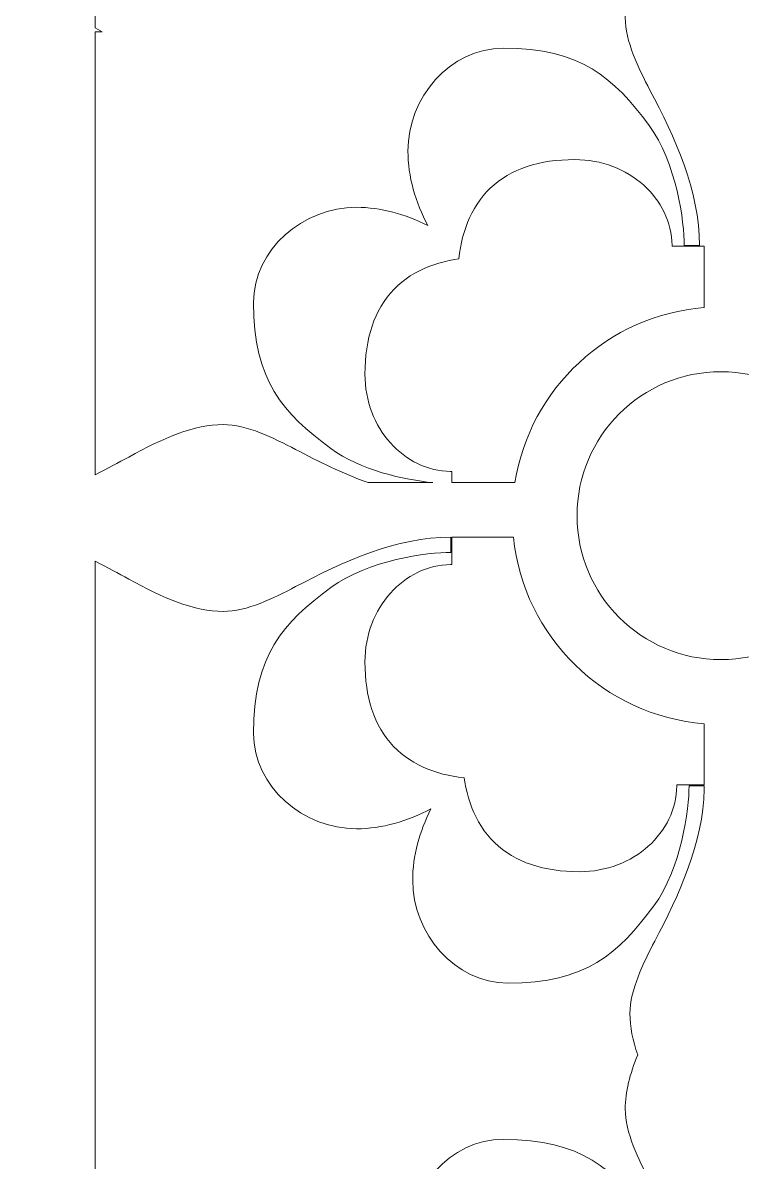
# Model space of a CAD drawing. Header units: centimetres. Extents: x -9.9 to 7.5, y -9.5 to 6.6.
# Drawn here: x -3.492 to -2.646, y -5.527 to -4.188 of the extents above; entities that cross this region are included whole.
import ezdxf

# ---------------------------------------------------------------- set-up
doc = ezdxf.new("R2010")
doc.units = ezdxf.units.CM
doc.header["$MEASUREMENT"] = 0
doc.layers.add('layer 1', color=7, linetype='Continuous')

msp = doc.modelspace()

# ---------------------------------------------------------------- linework, layer by layer
at = {"layer": 'layer 1', "color": 177, "lineweight": 9}
for points, knots in [([(-9.86086, -9.47414), (-9.86086, -9.47414), (-9.86086, 6.55374), (-9.86086, 6.55374), (-9.86086, 6.55374), (-9.86086, 6.55374), (-1.55598, 6.55374), (-1.55598, 6.55374), (-1.55598, 6.55374), (-1.55598, 6.55374), (-1.55598, -9.47414), (-1.55598, -9.47414), (-1.55598, -9.47414), (-1.55598, -9.47414), (-9.86086, -9.47414), (-9.86086, -9.47414)], [0, 0, 0, 0, 0.2, 0.2, 0.2, 0.2, 0.4, 0.4, 0.4, 0.4, 0.6, 0.6, 0.6, 0.6, 1, 1, 1, 1]), ([(-3.4068, -3.53826), (-3.4068, -3.53826), (-3.4068, -4.14049), (-3.4068, -4.14049), (-3.4068, -4.14049), (-3.4068, -4.14049), (-3.39846, -4.14049), (-3.39846, -4.14049), (-3.39846, -4.14049), (-3.39846, -4.14049), (-3.4068, -4.14537), (-3.4068, -4.14537), (-3.4068, -4.14537), (-3.4068, -4.14537), (-3.4068, -4.19378), (-3.4068, -4.19378), (-3.4068, -4.19378), (-3.4068, -4.19378), (-3.39846, -4.1984), (-3.39846, -4.1984), (-3.39846, -4.1984), (-3.39846, -4.1984), (-3.4068, -4.1984), (-3.4068, -4.1984), (-3.4068, -4.1984), (-3.4068, -4.1984), (-3.4068, -4.71926), (-3.4068, -4.71926), (-3.4068, -4.71926), (-3.39237, -4.71178), (-3.3789, -4.70459), (-3.36714, -4.69821), (-3.36714, -4.69821), (-3.32683, -4.67579), (-3.28987, -4.66012), (-3.25626, -4.66012), (-3.25626, -4.66012), (-3.22826, -4.66012), (-3.19689, -4.67579), (-3.17113, -4.68925), (-3.17113, -4.68925), (-3.14449, -4.70339), (-3.11574, -4.71753), (-3.08591, -4.72833), (-3.08591, -4.72833), (-3.08591, -4.72833), (-3.00989, -4.72833), (-3.00989, -4.72833), (-3.00989, -4.72833), (-3.04315, -4.72493), (-3.09494, -4.71397), (-3.12968, -4.68812), (-3.12968, -4.68812), (-3.1857, -4.64668), (-3.22041, -4.60861), (-3.22041, -4.51674), (-3.22041, -4.51674), (-3.22041, -4.45401), (-3.16218, -4.40474), (-3.09944, -4.40474), (-3.09944, -4.40474), (-3.07105, -4.40474), (-3.04175, -4.413), (-3.01579, -4.42609), (-3.01579, -4.42609), (-3.02998, -4.39923), (-3.03904, -4.36849), (-3.03904, -4.33875), (-3.03904, -4.33875), (-3.03904, -4.276), (-2.98977, -4.21777), (-2.92704, -4.21777), (-2.92704, -4.21777), (-2.83517, -4.21777), (-2.79711, -4.25248), (-2.75566, -4.3085), (-2.75566, -4.3085), (-2.72318, -4.35217), (-2.71421, -4.42275), (-2.71421, -4.44964), (-2.71421, -4.44964), (-2.71421, -4.44964), (-2.69629, -4.44964), (-2.69629, -4.44964), (-2.69629, -4.44964), (-2.69629, -4.38578), (-2.72541, -4.32194), (-2.75454, -4.26706), (-2.75454, -4.26706), (-2.76799, -4.24129), (-2.78366, -4.20993), (-2.78366, -4.18192), (-2.78366, -4.18192), (-2.78366, -4.16197), (-2.77814, -4.14085), (-2.76897, -4.11854), (-2.76897, -4.11854), (-2.77474, -4.10165), (-2.77806, -4.08546), (-2.77806, -4.06999), (-2.77806, -4.06999), (-2.77806, -4.04198), (-2.76239, -4.01061), (-2.74893, -3.98485), (-2.74893, -3.98485), (-2.72039, -3.93108), (-2.69188, -3.86873), (-2.69073, -3.80618), (-2.69073, -3.80618), (-2.69073, -3.80618), (-2.69073, -3.80227), (-2.69073, -3.80227), (-2.69073, -3.80227), (-2.69073, -3.80227), (-2.70861, -3.80227), (-2.70861, -3.80227), (-2.70861, -3.80227), (-2.70861, -3.82916), (-2.71757, -3.89974), (-2.75006, -3.94341), (-2.75006, -3.94341), (-2.7915, -3.99942), (-2.82958, -4.03413), (-2.92144, -4.03413), (-2.92144, -4.03413), (-2.98417, -4.03413), (-3.03345, -3.97591), (-3.03345, -3.91316), (-3.03345, -3.91316), (-3.03345, -3.88478), (-3.02518, -3.85547), (-3.01209, -3.82951), (-3.01209, -3.82951), (-3.03895, -3.8437), (-3.0697, -3.85277), (-3.09944, -3.85277), (-3.09944, -3.85277), (-3.16218, -3.85277), (-3.22041, -3.80349), (-3.22041, -3.74076), (-3.22041, -3.74076), (-3.22041, -3.6489), (-3.1857, -3.61083), (-3.12968, -3.56938), (-3.12968, -3.56938), (-3.08601, -3.5369), (-3.01544, -3.52793), (-2.98855, -3.52793), (-2.98855, -3.52793), (-2.98855, -3.52793), (-2.98855, -3.51001), (-2.98855, -3.51001), (-2.98855, -3.51001), (-3.05241, -3.51001), (-3.11624, -3.53914), (-3.17113, -3.56827), (-3.17113, -3.56827), (-3.19689, -3.58171), (-3.22826, -3.59738), (-3.25626, -3.59738), (-3.25626, -3.59738), (-3.28987, -3.59738), (-3.32683, -3.58171), (-3.36714, -3.5593), (-3.36714, -3.5593), (-3.3789, -3.55292), (-3.39237, -3.54573), (-3.4068, -3.53826)], [0, 0, 0, 0, 0.0232558, 0.0232558, 0.0232558, 0.0232558, 0.0465116, 0.0465116, 0.0465116, 0.0465116, 0.0697674, 0.0697674, 0.0697674, 0.0697674, 0.0930233, 0.0930233, 0.0930233, 0.0930233, 0.1162791, 0.1162791, 0.1162791, 0.1162791, 0.1395349, 0.1395349, 0.1395349, 0.1395349, 0.1627907, 0.1627907, 0.1627907, 0.1627907, 0.1860465, 0.1860465, 0.1860465, 0.1860465, 0.2093023, 0.2093023, 0.2093023, 0.2093023, 0.2325581, 0.2325581, 0.2325581, 0.2325581, 0.255814, 0.255814, 0.255814, 0.255814, 0.2790698, 0.2790698, 0.2790698, 0.2790698, 0.3023256, 0.3023256, 0.3023256, 0.3023256, 0.3255814, 0.3255814, 0.3255814, 0.3255814, 0.3488372, 0.3488372, 0.3488372, 0.3488372, 0.372093, 0.372093, 0.372093, 0.372093, 0.3953488, 0.3953488, 0.3953488, 0.3953488, 0.4186047, 0.4186047, 0.4186047, 0.4186047, 0.4418605, 0.4418605, 0.4418605, 0.4418605, 0.4651163, 0.4651163, 0.4651163, 0.4651163, 0.4883721, 0.4883721, 0.4883721, 0.4883721, 0.5116279, 0.5116279, 0.5116279, 0.5116279, 0.5348837, 0.5348837, 0.5348837, 0.5348837, 0.5581395, 0.5581395, 0.5581395, 0.5581395, 0.5813953, 0.5813953, 0.5813953, 0.5813953, 0.6046512, 0.6046512, 0.6046512, 0.6046512, 0.627907, 0.627907, 0.627907, 0.627907, 0.6511628, 0.6511628, 0.6511628, 0.6511628, 0.6744186, 0.6744186, 0.6744186, 0.6744186, 0.6976744, 0.6976744, 0.6976744, 0.6976744, 0.7209302, 0.7209302, 0.7209302, 0.7209302, 0.744186, 0.744186, 0.744186, 0.744186, 0.7674419, 0.7674419, 0.7674419, 0.7674419, 0.7906977, 0.7906977, 0.7906977, 0.7906977, 0.8139535, 0.8139535, 0.8139535, 0.8139535, 0.8372093, 0.8372093, 0.8372093, 0.8372093, 0.8604651, 0.8604651, 0.8604651, 0.8604651, 0.8837209, 0.8837209, 0.8837209, 0.8837209, 0.9069767, 0.9069767, 0.9069767, 0.9069767, 0.9302326, 0.9302326, 0.9302326, 0.9302326, 0.9534884, 0.9534884, 0.9534884, 0.9534884, 1, 1, 1, 1]), ([(-2.98757, -4.72833), (-2.98757, -4.72833), (-2.91326, -4.72833), (-2.91326, -4.72833), (-2.91326, -4.72833), (-2.89568, -4.61766), (-2.80404, -4.53162), (-2.69073, -4.52264), (-2.69073, -4.52264), (-2.69073, -4.52264), (-2.69073, -4.45061), (-2.69073, -4.45061), (-2.69073, -4.45061), (-2.69073, -4.45061), (-2.72865, -4.45061), (-2.72865, -4.45061), (-2.72865, -4.45061), (-2.72865, -4.45061), (-2.72865, -4.44924), (-2.72865, -4.44924), (-2.72865, -4.44924), (-2.72865, -4.44924), (-2.72879, -4.44451), (-2.72879, -4.44451), (-2.72879, -4.44451), (-2.72879, -4.44451), (-2.72925, -4.43943), (-2.72925, -4.43943), (-2.72925, -4.43943), (-2.72925, -4.43943), (-2.73, -4.43442), (-2.73, -4.43442), (-2.73, -4.43442), (-2.73, -4.43442), (-2.73103, -4.42946), (-2.73103, -4.42946), (-2.73103, -4.42946), (-2.73103, -4.42946), (-2.73234, -4.42459), (-2.73234, -4.42459), (-2.73234, -4.42459), (-2.73234, -4.42459), (-2.73391, -4.41982), (-2.73391, -4.41982), (-2.73391, -4.41982), (-2.73391, -4.41982), (-2.73574, -4.41514), (-2.73574, -4.41514), (-2.73574, -4.41514), (-2.73574, -4.41514), (-2.73781, -4.41056), (-2.73781, -4.41056), (-2.73781, -4.41056), (-2.73781, -4.41056), (-2.74012, -4.40609), (-2.74012, -4.40609), (-2.74012, -4.40609), (-2.74012, -4.40609), (-2.74265, -4.40175), (-2.74265, -4.40175), (-2.74265, -4.40175), (-2.74265, -4.40175), (-2.7454, -4.39753), (-2.7454, -4.39753), (-2.7454, -4.39753), (-2.7454, -4.39753), (-2.74836, -4.39344), (-2.74836, -4.39344), (-2.74836, -4.39344), (-2.74836, -4.39344), (-2.75153, -4.38949), (-2.75153, -4.38949), (-2.75153, -4.38949), (-2.75153, -4.38949), (-2.7549, -4.38568), (-2.7549, -4.38568), (-2.7549, -4.38568), (-2.7549, -4.38568), (-2.75846, -4.38202), (-2.75846, -4.38202), (-2.75846, -4.38202), (-2.75846, -4.38202), (-2.76221, -4.3785), (-2.76221, -4.3785), (-2.76221, -4.3785), (-2.76221, -4.3785), (-2.76615, -4.37515), (-2.76615, -4.37515), (-2.76615, -4.37515), (-2.76615, -4.37515), (-2.77025, -4.37197), (-2.77025, -4.37197), (-2.77025, -4.37197), (-2.77025, -4.37197), (-2.77453, -4.36896), (-2.77453, -4.36896), (-2.77453, -4.36896), (-2.77453, -4.36896), (-2.77897, -4.36613), (-2.77897, -4.36613), (-2.77897, -4.36613), (-2.77897, -4.36613), (-2.78357, -4.36349), (-2.78357, -4.36349), (-2.78357, -4.36349), (-2.78357, -4.36349), (-2.78833, -4.36103), (-2.78833, -4.36103), (-2.78833, -4.36103), (-2.78833, -4.36103), (-2.79323, -4.35878), (-2.79323, -4.35878), (-2.79323, -4.35878), (-2.79323, -4.35878), (-2.79828, -4.35673), (-2.79828, -4.35673), (-2.79828, -4.35673), (-2.79828, -4.35673), (-2.80347, -4.3549), (-2.80347, -4.3549), (-2.80347, -4.3549), (-2.80347, -4.3549), (-2.80878, -4.35329), (-2.80878, -4.35329), (-2.80878, -4.35329), (-2.80878, -4.35329), (-2.81422, -4.35191), (-2.81422, -4.35191), (-2.81422, -4.35191), (-2.81422, -4.35191), (-2.81977, -4.35076), (-2.81977, -4.35076), (-2.81977, -4.35076), (-2.81977, -4.35076), (-2.82544, -4.34986), (-2.82544, -4.34986), (-2.82544, -4.34986), (-2.82544, -4.34986), (-2.83121, -4.34921), (-2.83121, -4.34921), (-2.83121, -4.34921), (-2.83121, -4.34921), (-2.83707, -4.34881), (-2.83707, -4.34881), (-2.83707, -4.34881), (-2.83707, -4.34881), (-2.84294, -4.34868), (-2.84294, -4.34868), (-2.84294, -4.34868), (-2.84294, -4.34868), (-2.85068, -4.34881), (-2.85068, -4.34881), (-2.85068, -4.34881), (-2.85068, -4.34881), (-2.85814, -4.34918), (-2.85814, -4.34918), (-2.85814, -4.34918), (-2.85814, -4.34918), (-2.86541, -4.3498), (-2.86541, -4.3498), (-2.86541, -4.3498), (-2.86541, -4.3498), (-2.8725, -4.35068), (-2.8725, -4.35068), (-2.8725, -4.35068), (-2.8725, -4.35068), (-2.8794, -4.35182), (-2.8794, -4.35182), (-2.8794, -4.35182), (-2.8794, -4.35182), (-2.88612, -4.35322), (-2.88612, -4.35322), (-2.88612, -4.35322), (-2.88612, -4.35322), (-2.89266, -4.3549), (-2.89266, -4.3549), (-2.89266, -4.3549), (-2.89266, -4.3549), (-2.899, -4.35684), (-2.899, -4.35684), (-2.899, -4.35684), (-2.899, -4.35684), (-2.90516, -4.35906), (-2.90516, -4.35906), (-2.90516, -4.35906), (-2.90516, -4.35906), (-2.91112, -4.36156), (-2.91112, -4.36156), (-2.91112, -4.36156), (-2.91112, -4.36156), (-2.91687, -4.36435), (-2.91687, -4.36435), (-2.91687, -4.36435), (-2.91687, -4.36435), (-2.92241, -4.36741), (-2.92241, -4.36741), (-2.92241, -4.36741), (-2.92241, -4.36741), (-2.92772, -4.37075), (-2.92772, -4.37075), (-2.92772, -4.37075), (-2.92772, -4.37075), (-2.9328, -4.37436), (-2.9328, -4.37436), (-2.9328, -4.37436), (-2.9328, -4.37436), (-2.93763, -4.37823), (-2.93763, -4.37823), (-2.93763, -4.37823), (-2.93763, -4.37823), (-2.94219, -4.38236), (-2.94219, -4.38236), (-2.94219, -4.38236), (-2.94219, -4.38236), (-2.9465, -4.38672), (-2.9465, -4.38672), (-2.9465, -4.38672), (-2.9465, -4.38672), (-2.95053, -4.39131), (-2.95053, -4.39131), (-2.95053, -4.39131), (-2.95053, -4.39131), (-2.95429, -4.39611), (-2.95429, -4.39611), (-2.95429, -4.39611), (-2.95429, -4.39611), (-2.95776, -4.4011), (-2.95776, -4.4011), (-2.95776, -4.4011), (-2.95776, -4.4011), (-2.96096, -4.40626), (-2.96096, -4.40626), (-2.96096, -4.40626), (-2.96096, -4.40626), (-2.96389, -4.41158), (-2.96389, -4.41158), (-2.96389, -4.41158), (-2.96389, -4.41158), (-2.96655, -4.41706), (-2.96655, -4.41706), (-2.96655, -4.41706), (-2.96655, -4.41706), (-2.96895, -4.42267), (-2.96895, -4.42267), (-2.96895, -4.42267), (-2.96895, -4.42267), (-2.97111, -4.4284), (-2.97111, -4.4284), (-2.97111, -4.4284), (-2.97111, -4.4284), (-2.97302, -4.43426), (-2.97302, -4.43426), (-2.97302, -4.43426), (-2.97302, -4.43426), (-2.97471, -4.44023), (-2.97471, -4.44023), (-2.97471, -4.44023), (-2.97471, -4.44023), (-2.97617, -4.44631), (-2.97617, -4.44631), (-2.97617, -4.44631), (-2.97617, -4.44631), (-2.97742, -4.45249), (-2.97742, -4.45249), (-2.97742, -4.45249), (-2.97742, -4.45249), (-2.97847, -4.45878), (-2.97847, -4.45878), (-2.97847, -4.45878), (-2.97847, -4.45878), (-2.97932, -4.46516), (-2.97932, -4.46516), (-2.97932, -4.46516), (-2.97932, -4.46516), (-2.97934, -4.46535), (-2.97934, -4.46535), (-2.97934, -4.46535), (-2.97934, -4.46535), (-2.98415, -4.46611), (-2.98415, -4.46611), (-2.98415, -4.46611), (-2.98415, -4.46611), (-2.99041, -4.46732), (-2.99041, -4.46732), (-2.99041, -4.46732), (-2.99041, -4.46732), (-2.99657, -4.46874), (-2.99657, -4.46874), (-2.99657, -4.46874), (-2.99657, -4.46874), (-3.00261, -4.47039), (-3.00261, -4.47039), (-3.00261, -4.47039), (-3.00261, -4.47039), (-3.00854, -4.47226), (-3.00854, -4.47226), (-3.00854, -4.47226), (-3.00854, -4.47226), (-3.01435, -4.47438), (-3.01435, -4.47438), (-3.01435, -4.47438), (-3.01435, -4.47438), (-3.02004, -4.47676), (-3.02004, -4.47676), (-3.02004, -4.47676), (-3.02004, -4.47676), (-3.02559, -4.47939), (-3.02559, -4.47939), (-3.02559, -4.47939), (-3.02559, -4.47939), (-3.03098, -4.48229), (-3.03098, -4.48229), (-3.03098, -4.48229), (-3.03098, -4.48229), (-3.03622, -4.48547), (-3.03622, -4.48547), (-3.03622, -4.48547), (-3.03622, -4.48547), (-3.04128, -4.48893), (-3.04128, -4.48893), (-3.04128, -4.48893), (-3.04128, -4.48893), (-3.04615, -4.49267), (-3.04615, -4.49267), (-3.04615, -4.49267), (-3.04615, -4.49267), (-3.05081, -4.49669), (-3.05081, -4.49669), (-3.05081, -4.49669), (-3.05081, -4.49669), (-3.05524, -4.50099), (-3.05524, -4.50099), (-3.05524, -4.50099), (-3.05524, -4.50099), (-3.05944, -4.50556), (-3.05944, -4.50556), (-3.05944, -4.50556), (-3.05944, -4.50556), (-3.06338, -4.5104), (-3.06338, -4.5104), (-3.06338, -4.5104), (-3.06338, -4.5104), (-3.06705, -4.51549), (-3.06705, -4.51549), (-3.06705, -4.51549), (-3.06705, -4.51549), (-3.07045, -4.52082), (-3.07045, -4.52082), (-3.07045, -4.52082), (-3.07045, -4.52082), (-3.07357, -4.52639), (-3.07357, -4.52639), (-3.07357, -4.52639), (-3.07357, -4.52639), (-3.0764, -4.53217), (-3.0764, -4.53217), (-3.0764, -4.53217), (-3.0764, -4.53217), (-3.07894, -4.53816), (-3.07894, -4.53816), (-3.07894, -4.53816), (-3.07894, -4.53816), (-3.0812, -4.54436), (-3.0812, -4.54436), (-3.0812, -4.54436), (-3.0812, -4.54436), (-3.08318, -4.55075), (-3.08318, -4.55075), (-3.08318, -4.55075), (-3.08318, -4.55075), (-3.08488, -4.55732), (-3.08488, -4.55732), (-3.08488, -4.55732), (-3.08488, -4.55732), (-3.08631, -4.56409), (-3.08631, -4.56409), (-3.08631, -4.56409), (-3.08631, -4.56409), (-3.08747, -4.57105), (-3.08747, -4.57105), (-3.08747, -4.57105), (-3.08747, -4.57105), (-3.08836, -4.57818), (-3.08836, -4.57818), (-3.08836, -4.57818), (-3.08836, -4.57818), (-3.089, -4.58552), (-3.089, -4.58552), (-3.089, -4.58552), (-3.089, -4.58552), (-3.08938, -4.59304), (-3.08938, -4.59304), (-3.08938, -4.59304), (-3.08938, -4.59304), (-3.0895, -4.60084), (-3.0895, -4.60084), (-3.0895, -4.60084), (-3.0895, -4.60084), (-3.08937, -4.60671), (-3.08937, -4.60671), (-3.08937, -4.60671), (-3.08937, -4.60671), (-3.08897, -4.61257), (-3.08897, -4.61257), (-3.08897, -4.61257), (-3.08897, -4.61257), (-3.08832, -4.61834), (-3.08832, -4.61834), (-3.08832, -4.61834), (-3.08832, -4.61834), (-3.08742, -4.624), (-3.08742, -4.624), (-3.08742, -4.624), (-3.08742, -4.624), (-3.08628, -4.62956), (-3.08628, -4.62956), (-3.08628, -4.62956), (-3.08628, -4.62956), (-3.0849, -4.635), (-3.0849, -4.635), (-3.0849, -4.635), (-3.0849, -4.635), (-3.08328, -4.64032), (-3.08328, -4.64032), (-3.08328, -4.64032), (-3.08328, -4.64032), (-3.08145, -4.6455), (-3.08145, -4.6455), (-3.08145, -4.6455), (-3.08145, -4.6455), (-3.07941, -4.65055), (-3.07941, -4.65055), (-3.07941, -4.65055), (-3.07941, -4.65055), (-3.07716, -4.65545), (-3.07716, -4.65545), (-3.07716, -4.65545), (-3.07716, -4.65545), (-3.0747, -4.66021), (-3.0747, -4.66021), (-3.0747, -4.66021), (-3.0747, -4.66021), (-3.07206, -4.66482), (-3.07206, -4.66482), (-3.07206, -4.66482), (-3.07206, -4.66482), (-3.06923, -4.66926), (-3.06923, -4.66926), (-3.06923, -4.66926), (-3.06923, -4.66926), (-3.06621, -4.67354), (-3.06621, -4.67354), (-3.06621, -4.67354), (-3.06621, -4.67354), (-3.06303, -4.67765), (-3.06303, -4.67765), (-3.06303, -4.67765), (-3.06303, -4.67765), (-3.05968, -4.68157), (-3.05968, -4.68157), (-3.05968, -4.68157), (-3.05968, -4.68157), (-3.05618, -4.68532), (-3.05618, -4.68532), (-3.05618, -4.68532), (-3.05618, -4.68532), (-3.05252, -4.68889), (-3.05252, -4.68889), (-3.05252, -4.68889), (-3.05252, -4.68889), (-3.0487, -4.69226), (-3.0487, -4.69226), (-3.0487, -4.69226), (-3.0487, -4.69226), (-3.04475, -4.69543), (-3.04475, -4.69543), (-3.04475, -4.69543), (-3.04475, -4.69543), (-3.04066, -4.69839), (-3.04066, -4.69839), (-3.04066, -4.69839), (-3.04066, -4.69839), (-3.03644, -4.70115), (-3.03644, -4.70115), (-3.03644, -4.70115), (-3.03644, -4.70115), (-3.03209, -4.70368), (-3.03209, -4.70368), (-3.03209, -4.70368), (-3.03209, -4.70368), (-3.02763, -4.70599), (-3.02763, -4.70599), (-3.02763, -4.70599), (-3.02763, -4.70599), (-3.02306, -4.70805), (-3.02306, -4.70805), (-3.02306, -4.70805), (-3.02306, -4.70805), (-3.01838, -4.70988), (-3.01838, -4.70988), (-3.01838, -4.70988), (-3.01838, -4.70988), (-3.01359, -4.71146), (-3.01359, -4.71146), (-3.01359, -4.71146), (-3.01359, -4.71146), (-3.00872, -4.71276), (-3.00872, -4.71276), (-3.00872, -4.71276), (-3.00872, -4.71276), (-3.00377, -4.7138), (-3.00377, -4.7138), (-3.00377, -4.7138), (-3.00377, -4.7138), (-2.99875, -4.71455), (-2.99875, -4.71455), (-2.99875, -4.71455), (-2.99875, -4.71455), (-2.99367, -4.715), (-2.99367, -4.715), (-2.99367, -4.715), (-2.99367, -4.715), (-2.98894, -4.71515), (-2.98894, -4.71515), (-2.98894, -4.71515), (-2.98894, -4.71515), (-2.98757, -4.71515), (-2.98757, -4.71515), (-2.98757, -4.71515), (-2.98757, -4.71515), (-2.98757, -4.72833), (-2.98757, -4.72833)], [0, 0, 0, 0, 0.0074627, 0.0074627, 0.0074627, 0.0074627, 0.0149254, 0.0149254, 0.0149254, 0.0149254, 0.0223881, 0.0223881, 0.0223881, 0.0223881, 0.0298507, 0.0298507, 0.0298507, 0.0298507, 0.0373134, 0.0373134, 0.0373134, 0.0373134, 0.0447761, 0.0447761, 0.0447761, 0.0447761, 0.0522388, 0.0522388, 0.0522388, 0.0522388, 0.0597015, 0.0597015, 0.0597015, 0.0597015, 0.0671642, 0.0671642, 0.0671642, 0.0671642, 0.0746269, 0.0746269, 0.0746269, 0.0746269, 0.0820896, 0.0820896, 0.0820896, 0.0820896, 0.0895522, 0.0895522, 0.0895522, 0.0895522, 0.0970149, 0.0970149, 0.0970149, 0.0970149, 0.1044776, 0.1044776, 0.1044776, 0.1044776, 0.1119403, 0.1119403, 0.1119403, 0.1119403, 0.119403, 0.119403, 0.119403, 0.119403, 0.1268657, 0.1268657, 0.1268657, 0.1268657, 0.1343284, 0.1343284, 0.1343284, 0.1343284, 0.141791, 0.141791, 0.141791, 0.141791, 0.1492537, 0.1492537, 0.1492537, 0.1492537, 0.1567164, 0.1567164, 0.1567164, 0.1567164, 0.1641791, 0.1641791, 0.1641791, 0.1641791, 0.1716418, 0.1716418, 0.1716418, 0.1716418, 0.1791045, 0.1791045, 0.1791045, 0.1791045, 0.1865672, 0.1865672, 0.1865672, 0.1865672, 0.1940299, 0.1940299, 0.1940299, 0.1940299, 0.2014925, 0.2014925, 0.2014925, 0.2014925, 0.2089552, 0.2089552, 0.2089552, 0.2089552, 0.2164179, 0.2164179, 0.2164179, 0.2164179, 0.2238806, 0.2238806, 0.2238806, 0.2238806, 0.2313433, 0.2313433, 0.2313433, 0.2313433, 0.238806, 0.238806, 0.238806, 0.238806, 0.2462687, 0.2462687, 0.2462687, 0.2462687, 0.2537313, 0.2537313, 0.2537313, 0.2537313, 0.261194, 0.261194, 0.261194, 0.261194, 0.2686567, 0.2686567, 0.2686567, 0.2686567, 0.2761194, 0.2761194, 0.2761194, 0.2761194, 0.2835821, 0.2835821, 0.2835821, 0.2835821, 0.2910448, 0.2910448, 0.2910448, 0.2910448, 0.2985075, 0.2985075, 0.2985075, 0.2985075, 0.3059701, 0.3059701, 0.3059701, 0.3059701, 0.3134328, 0.3134328, 0.3134328, 0.3134328, 0.3208955, 0.3208955, 0.3208955, 0.3208955, 0.3283582, 0.3283582, 0.3283582, 0.3283582, 0.3358209, 0.3358209, 0.3358209, 0.3358209, 0.3432836, 0.3432836, 0.3432836, 0.3432836, 0.3507463, 0.3507463, 0.3507463, 0.3507463, 0.358209, 0.358209, 0.358209, 0.358209, 0.3656716, 0.3656716, 0.3656716, 0.3656716, 0.3731343, 0.3731343, 0.3731343, 0.3731343, 0.380597, 0.380597, 0.380597, 0.380597, 0.3880597, 0.3880597, 0.3880597, 0.3880597, 0.3955224, 0.3955224, 0.3955224, 0.3955224, 0.4029851, 0.4029851, 0.4029851, 0.4029851, 0.4104478, 0.4104478, 0.4104478, 0.4104478, 0.4179104, 0.4179104, 0.4179104, 0.4179104, 0.4253731, 0.4253731, 0.4253731, 0.4253731, 0.4328358, 0.4328358, 0.4328358, 0.4328358, 0.4402985, 0.4402985, 0.4402985, 0.4402985, 0.4477612, 0.4477612, 0.4477612, 0.4477612, 0.4552239, 0.4552239, 0.4552239, 0.4552239, 0.4626866, 0.4626866, 0.4626866, 0.4626866, 0.4701493, 0.4701493, 0.4701493, 0.4701493, 0.4776119, 0.4776119, 0.4776119, 0.4776119, 0.4850746, 0.4850746, 0.4850746, 0.4850746, 0.4925373, 0.4925373, 0.4925373, 0.4925373, 0.5, 0.5, 0.5, 0.5, 0.5074627, 0.5074627, 0.5074627, 0.5074627, 0.5149254, 0.5149254, 0.5149254, 0.5149254, 0.5223881, 0.5223881, 0.5223881, 0.5223881, 0.5298507, 0.5298507, 0.5298507, 0.5298507, 0.5373134, 0.5373134, 0.5373134, 0.5373134, 0.5447761, 0.5447761, 0.5447761, 0.5447761, 0.5522388, 0.5522388, 0.5522388, 0.5522388, 0.5597015, 0.5597015, 0.5597015, 0.5597015, 0.5671642, 0.5671642, 0.5671642, 0.5671642, 0.5746269, 0.5746269, 0.5746269, 0.5746269, 0.5820896, 0.5820896, 0.5820896, 0.5820896, 0.5895522, 0.5895522, 0.5895522, 0.5895522, 0.5970149, 0.5970149, 0.5970149, 0.5970149, 0.6044776, 0.6044776, 0.6044776, 0.6044776, 0.6119403, 0.6119403, 0.6119403, 0.6119403, 0.619403, 0.619403, 0.619403, 0.619403, 0.6268657, 0.6268657, 0.6268657, 0.6268657, 0.6343284, 0.6343284, 0.6343284, 0.6343284, 0.641791, 0.641791, 0.641791, 0.641791, 0.6492537, 0.6492537, 0.6492537, 0.6492537, 0.6567164, 0.6567164, 0.6567164, 0.6567164, 0.6641791, 0.6641791, 0.6641791, 0.6641791, 0.6716418, 0.6716418, 0.6716418, 0.6716418, 0.6791045, 0.6791045, 0.6791045, 0.6791045, 0.6865672, 0.6865672, 0.6865672, 0.6865672, 0.6940299, 0.6940299, 0.6940299, 0.6940299, 0.7014925, 0.7014925, 0.7014925, 0.7014925, 0.7089552, 0.7089552, 0.7089552, 0.7089552, 0.7164179, 0.7164179, 0.7164179, 0.7164179, 0.7238806, 0.7238806, 0.7238806, 0.7238806, 0.7313433, 0.7313433, 0.7313433, 0.7313433, 0.738806, 0.738806, 0.738806, 0.738806, 0.7462687, 0.7462687, 0.7462687, 0.7462687, 0.7537313, 0.7537313, 0.7537313, 0.7537313, 0.761194, 0.761194, 0.761194, 0.761194, 0.7686567, 0.7686567, 0.7686567, 0.7686567, 0.7761194, 0.7761194, 0.7761194, 0.7761194, 0.7835821, 0.7835821, 0.7835821, 0.7835821, 0.7910448, 0.7910448, 0.7910448, 0.7910448, 0.7985075, 0.7985075, 0.7985075, 0.7985075, 0.8059701, 0.8059701, 0.8059701, 0.8059701, 0.8134328, 0.8134328, 0.8134328, 0.8134328, 0.8208955, 0.8208955, 0.8208955, 0.8208955, 0.8283582, 0.8283582, 0.8283582, 0.8283582, 0.8358209, 0.8358209, 0.8358209, 0.8358209, 0.8432836, 0.8432836, 0.8432836, 0.8432836, 0.8507463, 0.8507463, 0.8507463, 0.8507463, 0.858209, 0.858209, 0.858209, 0.858209, 0.8656716, 0.8656716, 0.8656716, 0.8656716, 0.8731343, 0.8731343, 0.8731343, 0.8731343, 0.880597, 0.880597, 0.880597, 0.880597, 0.8880597, 0.8880597, 0.8880597, 0.8880597, 0.8955224, 0.8955224, 0.8955224, 0.8955224, 0.9029851, 0.9029851, 0.9029851, 0.9029851, 0.9104478, 0.9104478, 0.9104478, 0.9104478, 0.9179104, 0.9179104, 0.9179104, 0.9179104, 0.9253731, 0.9253731, 0.9253731, 0.9253731, 0.9328358, 0.9328358, 0.9328358, 0.9328358, 0.9402985, 0.9402985, 0.9402985, 0.9402985, 0.9477612, 0.9477612, 0.9477612, 0.9477612, 0.9552239, 0.9552239, 0.9552239, 0.9552239, 0.9626866, 0.9626866, 0.9626866, 0.9626866, 0.9701493, 0.9701493, 0.9701493, 0.9701493, 0.9776119, 0.9776119, 0.9776119, 0.9776119, 0.9850746, 0.9850746, 0.9850746, 0.9850746, 1, 1, 1, 1]), ([(-2.84025, -4.7671), (-2.84025, -4.67368), (-2.7645, -4.59793), (-2.67109, -4.59793), (-2.67109, -4.59793), (-2.57767, -4.59793), (-2.50192, -4.67368), (-2.50192, -4.7671), (-2.50192, -4.7671), (-2.50192, -4.86051), (-2.57767, -4.93626), (-2.67109, -4.93626), (-2.67109, -4.93626), (-2.7645, -4.93626), (-2.84025, -4.86051), (-2.84025, -4.7671)], [0, 0, 0, 0, 0.2, 0.2, 0.2, 0.2, 0.4, 0.4, 0.4, 0.4, 0.6, 0.6, 0.6, 0.6, 1, 1, 1, 1]), ([(-3.4068, -4.82054), (-3.4068, -4.82054), (-3.4068, -6.00155), (-3.4068, -6.00155), (-3.4068, -6.00155), (-3.39237, -5.99407), (-3.3789, -5.98688), (-3.36714, -5.98049), (-3.36714, -5.98049), (-3.32683, -5.95808), (-3.28987, -5.94241), (-3.25626, -5.94241), (-3.25626, -5.94241), (-3.22826, -5.94241), (-3.19689, -5.95808), (-3.17113, -5.97154), (-3.17113, -5.97154), (-3.14449, -5.98568), (-3.11574, -5.99981), (-3.08591, -6.01061), (-3.08591, -6.01061), (-3.08591, -6.01061), (-3.00989, -6.01061), (-3.00989, -6.01061), (-3.00989, -6.01061), (-3.04315, -6.00722), (-3.09494, -5.99626), (-3.12968, -5.97041), (-3.12968, -5.97041), (-3.1857, -5.92897), (-3.22041, -5.89089), (-3.22041, -5.79903), (-3.22041, -5.79903), (-3.22041, -5.7363), (-3.16218, -5.68702), (-3.09944, -5.68702), (-3.09944, -5.68702), (-3.07105, -5.68702), (-3.04175, -5.69528), (-3.01579, -5.70838), (-3.01579, -5.70838), (-3.02998, -5.68152), (-3.03904, -5.65077), (-3.03904, -5.62103), (-3.03904, -5.62103), (-3.03904, -5.55829), (-2.98977, -5.50006), (-2.92704, -5.50006), (-2.92704, -5.50006), (-2.83517, -5.50006), (-2.79711, -5.53477), (-2.75566, -5.59079), (-2.75566, -5.59079), (-2.72318, -5.63445), (-2.71421, -5.70503), (-2.71421, -5.73192), (-2.71421, -5.73192), (-2.71421, -5.73192), (-2.69629, -5.73192), (-2.69629, -5.73192), (-2.69629, -5.73192), (-2.69629, -5.66806), (-2.72541, -5.60423), (-2.75454, -5.54934), (-2.75454, -5.54934), (-2.76799, -5.52358), (-2.78366, -5.49221), (-2.78366, -5.4642), (-2.78366, -5.4642), (-2.78366, -5.44426), (-2.77814, -5.42313), (-2.76897, -5.40083), (-2.76897, -5.40083), (-2.77474, -5.38393), (-2.77806, -5.36775), (-2.77806, -5.35227), (-2.77806, -5.35227), (-2.77806, -5.32427), (-2.76239, -5.2929), (-2.74893, -5.26713), (-2.74893, -5.26713), (-2.72039, -5.21337), (-2.69188, -5.15102), (-2.69073, -5.08846), (-2.69073, -5.08846), (-2.69073, -5.08846), (-2.69073, -5.08456), (-2.69073, -5.08456), (-2.69073, -5.08456), (-2.69073, -5.08456), (-2.70861, -5.08456), (-2.70861, -5.08456), (-2.70861, -5.08456), (-2.70861, -5.11145), (-2.71757, -5.18202), (-2.75006, -5.22569), (-2.75006, -5.22569), (-2.7915, -5.28171), (-2.82958, -5.31642), (-2.92144, -5.31642), (-2.92144, -5.31642), (-2.98417, -5.31642), (-3.03345, -5.25819), (-3.03345, -5.19545), (-3.03345, -5.19545), (-3.03345, -5.16706), (-3.02518, -5.13776), (-3.01209, -5.11179), (-3.01209, -5.11179), (-3.03895, -5.12598), (-3.0697, -5.13505), (-3.09944, -5.13505), (-3.09944, -5.13505), (-3.16218, -5.13505), (-3.22041, -5.08578), (-3.22041, -5.02305), (-3.22041, -5.02305), (-3.22041, -4.93118), (-3.1857, -4.89311), (-3.12968, -4.85167), (-3.12968, -4.85167), (-3.08601, -4.81918), (-3.01544, -4.81022), (-2.98855, -4.81022), (-2.98855, -4.81022), (-2.98855, -4.81022), (-2.98855, -4.7923), (-2.98855, -4.7923), (-2.98855, -4.7923), (-3.05241, -4.7923), (-3.11624, -4.82142), (-3.17113, -4.85055), (-3.17113, -4.85055), (-3.19689, -4.864), (-3.22826, -4.87967), (-3.25626, -4.87967), (-3.25626, -4.87967), (-3.28987, -4.87967), (-3.32683, -4.864), (-3.36714, -4.84158), (-3.36714, -4.84158), (-3.3789, -4.8352), (-3.39237, -4.82802), (-3.4068, -4.82054)], [0, 0, 0, 0, 0.027027, 0.027027, 0.027027, 0.027027, 0.0540541, 0.0540541, 0.0540541, 0.0540541, 0.0810811, 0.0810811, 0.0810811, 0.0810811, 0.1081081, 0.1081081, 0.1081081, 0.1081081, 0.1351351, 0.1351351, 0.1351351, 0.1351351, 0.1621622, 0.1621622, 0.1621622, 0.1621622, 0.1891892, 0.1891892, 0.1891892, 0.1891892, 0.2162162, 0.2162162, 0.2162162, 0.2162162, 0.2432432, 0.2432432, 0.2432432, 0.2432432, 0.2702703, 0.2702703, 0.2702703, 0.2702703, 0.2972973, 0.2972973, 0.2972973, 0.2972973, 0.3243243, 0.3243243, 0.3243243, 0.3243243, 0.3513514, 0.3513514, 0.3513514, 0.3513514, 0.3783784, 0.3783784, 0.3783784, 0.3783784, 0.4054054, 0.4054054, 0.4054054, 0.4054054, 0.4324324, 0.4324324, 0.4324324, 0.4324324, 0.4594595, 0.4594595, 0.4594595, 0.4594595, 0.4864865, 0.4864865, 0.4864865, 0.4864865, 0.5135135, 0.5135135, 0.5135135, 0.5135135, 0.5405405, 0.5405405, 0.5405405, 0.5405405, 0.5675676, 0.5675676, 0.5675676, 0.5675676, 0.5945946, 0.5945946, 0.5945946, 0.5945946, 0.6216216, 0.6216216, 0.6216216, 0.6216216, 0.6486486, 0.6486486, 0.6486486, 0.6486486, 0.6756757, 0.6756757, 0.6756757, 0.6756757, 0.7027027, 0.7027027, 0.7027027, 0.7027027, 0.7297297, 0.7297297, 0.7297297, 0.7297297, 0.7567568, 0.7567568, 0.7567568, 0.7567568, 0.7837838, 0.7837838, 0.7837838, 0.7837838, 0.8108108, 0.8108108, 0.8108108, 0.8108108, 0.8378378, 0.8378378, 0.8378378, 0.8378378, 0.8648649, 0.8648649, 0.8648649, 0.8648649, 0.8918919, 0.8918919, 0.8918919, 0.8918919, 0.9189189, 0.9189189, 0.9189189, 0.9189189, 0.9459459, 0.9459459, 0.9459459, 0.9459459, 1, 1, 1, 1]), ([(-2.91504, -4.79229), (-2.91504, -4.79229), (-2.98757, -4.79229), (-2.98757, -4.79229), (-2.98757, -4.79229), (-2.98757, -4.79229), (-2.98757, -4.82466), (-2.98757, -4.82466), (-2.98757, -4.82466), (-2.98757, -4.82466), (-2.98894, -4.82466), (-2.98894, -4.82466), (-2.98894, -4.82466), (-2.98894, -4.82466), (-2.99367, -4.8248), (-2.99367, -4.8248), (-2.99367, -4.8248), (-2.99367, -4.8248), (-2.99875, -4.82526), (-2.99875, -4.82526), (-2.99875, -4.82526), (-2.99875, -4.82526), (-3.00377, -4.82601), (-3.00377, -4.82601), (-3.00377, -4.82601), (-3.00377, -4.82601), (-3.00872, -4.82704), (-3.00872, -4.82704), (-3.00872, -4.82704), (-3.00872, -4.82704), (-3.01359, -4.82835), (-3.01359, -4.82835), (-3.01359, -4.82835), (-3.01359, -4.82835), (-3.01837, -4.82992), (-3.01837, -4.82992), (-3.01837, -4.82992), (-3.01837, -4.82992), (-3.02305, -4.83175), (-3.02305, -4.83175), (-3.02305, -4.83175), (-3.02305, -4.83175), (-3.02763, -4.83382), (-3.02763, -4.83382), (-3.02763, -4.83382), (-3.02763, -4.83382), (-3.0321, -4.83612), (-3.0321, -4.83612), (-3.0321, -4.83612), (-3.0321, -4.83612), (-3.03644, -4.83865), (-3.03644, -4.83865), (-3.03644, -4.83865), (-3.03644, -4.83865), (-3.04066, -4.8414), (-3.04066, -4.8414), (-3.04066, -4.8414), (-3.04066, -4.8414), (-3.04475, -4.84437), (-3.04475, -4.84437), (-3.04475, -4.84437), (-3.04475, -4.84437), (-3.0487, -4.84754), (-3.0487, -4.84754), (-3.0487, -4.84754), (-3.0487, -4.84754), (-3.05251, -4.85091), (-3.05251, -4.85091), (-3.05251, -4.85091), (-3.05251, -4.85091), (-3.05618, -4.85447), (-3.05618, -4.85447), (-3.05618, -4.85447), (-3.05618, -4.85447), (-3.05968, -4.85822), (-3.05968, -4.85822), (-3.05968, -4.85822), (-3.05968, -4.85822), (-3.06303, -4.86215), (-3.06303, -4.86215), (-3.06303, -4.86215), (-3.06303, -4.86215), (-3.06621, -4.86626), (-3.06621, -4.86626), (-3.06621, -4.86626), (-3.06621, -4.86626), (-3.06923, -4.87054), (-3.06923, -4.87054), (-3.06923, -4.87054), (-3.06923, -4.87054), (-3.07206, -4.87498), (-3.07206, -4.87498), (-3.07206, -4.87498), (-3.07206, -4.87498), (-3.0747, -4.87958), (-3.0747, -4.87958), (-3.0747, -4.87958), (-3.0747, -4.87958), (-3.07716, -4.88434), (-3.07716, -4.88434), (-3.07716, -4.88434), (-3.07716, -4.88434), (-3.07941, -4.88925), (-3.07941, -4.88925), (-3.07941, -4.88925), (-3.07941, -4.88925), (-3.08145, -4.89429), (-3.08145, -4.89429), (-3.08145, -4.89429), (-3.08145, -4.89429), (-3.08329, -4.89947), (-3.08329, -4.89947), (-3.08329, -4.89947), (-3.08329, -4.89947), (-3.0849, -4.90479), (-3.0849, -4.90479), (-3.0849, -4.90479), (-3.0849, -4.90479), (-3.08628, -4.91023), (-3.08628, -4.91023), (-3.08628, -4.91023), (-3.08628, -4.91023), (-3.08742, -4.91579), (-3.08742, -4.91579), (-3.08742, -4.91579), (-3.08742, -4.91579), (-3.08832, -4.92145), (-3.08832, -4.92145), (-3.08832, -4.92145), (-3.08832, -4.92145), (-3.08897, -4.92722), (-3.08897, -4.92722), (-3.08897, -4.92722), (-3.08897, -4.92722), (-3.08937, -4.93308), (-3.08937, -4.93308), (-3.08937, -4.93308), (-3.08937, -4.93308), (-3.0895, -4.93895), (-3.0895, -4.93895), (-3.0895, -4.93895), (-3.0895, -4.93895), (-3.08938, -4.94669), (-3.08938, -4.94669), (-3.08938, -4.94669), (-3.08938, -4.94669), (-3.08901, -4.95415), (-3.08901, -4.95415), (-3.08901, -4.95415), (-3.08901, -4.95415), (-3.08838, -4.96142), (-3.08838, -4.96142), (-3.08838, -4.96142), (-3.08838, -4.96142), (-3.0875, -4.96851), (-3.0875, -4.96851), (-3.0875, -4.96851), (-3.0875, -4.96851), (-3.08637, -4.97541), (-3.08637, -4.97541), (-3.08637, -4.97541), (-3.08637, -4.97541), (-3.08496, -4.98213), (-3.08496, -4.98213), (-3.08496, -4.98213), (-3.08496, -4.98213), (-3.08329, -4.98866), (-3.08329, -4.98866), (-3.08329, -4.98866), (-3.08329, -4.98866), (-3.08135, -4.99501), (-3.08135, -4.99501), (-3.08135, -4.99501), (-3.08135, -4.99501), (-3.07913, -5.00117), (-3.07913, -5.00117), (-3.07913, -5.00117), (-3.07913, -5.00117), (-3.07662, -5.00713), (-3.07662, -5.00713), (-3.07662, -5.00713), (-3.07662, -5.00713), (-3.07384, -5.01288), (-3.07384, -5.01288), (-3.07384, -5.01288), (-3.07384, -5.01288), (-3.07078, -5.01842), (-3.07078, -5.01842), (-3.07078, -5.01842), (-3.07078, -5.01842), (-3.06744, -5.02373), (-3.06744, -5.02373), (-3.06744, -5.02373), (-3.06744, -5.02373), (-3.06383, -5.02881), (-3.06383, -5.02881), (-3.06383, -5.02881), (-3.06383, -5.02881), (-3.05995, -5.03364), (-3.05995, -5.03364), (-3.05995, -5.03364), (-3.05995, -5.03364), (-3.05583, -5.0382), (-3.05583, -5.0382), (-3.05583, -5.0382), (-3.05583, -5.0382), (-3.05147, -5.04251), (-3.05147, -5.04251), (-3.05147, -5.04251), (-3.05147, -5.04251), (-3.04688, -5.04654), (-3.04688, -5.04654), (-3.04688, -5.04654), (-3.04688, -5.04654), (-3.04208, -5.05029), (-3.04208, -5.05029), (-3.04208, -5.05029), (-3.04208, -5.05029), (-3.03709, -5.05377), (-3.03709, -5.05377), (-3.03709, -5.05377), (-3.03709, -5.05377), (-3.03193, -5.05696), (-3.03193, -5.05696), (-3.03193, -5.05696), (-3.03193, -5.05696), (-3.02661, -5.05989), (-3.02661, -5.05989), (-3.02661, -5.05989), (-3.02661, -5.05989), (-3.02113, -5.06256), (-3.02113, -5.06256), (-3.02113, -5.06256), (-3.02113, -5.06256), (-3.01552, -5.06496), (-3.01552, -5.06496), (-3.01552, -5.06496), (-3.01552, -5.06496), (-3.00979, -5.06711), (-3.00979, -5.06711), (-3.00979, -5.06711), (-3.00979, -5.06711), (-3.00393, -5.06903), (-3.00393, -5.06903), (-3.00393, -5.06903), (-3.00393, -5.06903), (-2.99796, -5.07071), (-2.99796, -5.07071), (-2.99796, -5.07071), (-2.99796, -5.07071), (-2.99188, -5.07218), (-2.99188, -5.07218), (-2.99188, -5.07218), (-2.99188, -5.07218), (-2.9857, -5.07343), (-2.9857, -5.07343), (-2.9857, -5.07343), (-2.9857, -5.07343), (-2.97942, -5.07447), (-2.97942, -5.07447), (-2.97942, -5.07447), (-2.97942, -5.07447), (-2.97303, -5.07533), (-2.97303, -5.07533), (-2.97303, -5.07533), (-2.97303, -5.07533), (-2.97284, -5.07535), (-2.97284, -5.07535), (-2.97284, -5.07535), (-2.97284, -5.07535), (-2.97208, -5.08016), (-2.97208, -5.08016), (-2.97208, -5.08016), (-2.97208, -5.08016), (-2.97087, -5.08642), (-2.97087, -5.08642), (-2.97087, -5.08642), (-2.97087, -5.08642), (-2.96945, -5.09257), (-2.96945, -5.09257), (-2.96945, -5.09257), (-2.96945, -5.09257), (-2.9678, -5.09862), (-2.9678, -5.09862), (-2.9678, -5.09862), (-2.9678, -5.09862), (-2.96592, -5.10455), (-2.96592, -5.10455), (-2.96592, -5.10455), (-2.96592, -5.10455), (-2.9638, -5.11036), (-2.9638, -5.11036), (-2.9638, -5.11036), (-2.9638, -5.11036), (-2.96143, -5.11604), (-2.96143, -5.11604), (-2.96143, -5.11604), (-2.96143, -5.11604), (-2.9588, -5.12159), (-2.9588, -5.12159), (-2.9588, -5.12159), (-2.9588, -5.12159), (-2.9559, -5.12699), (-2.9559, -5.12699), (-2.9559, -5.12699), (-2.9559, -5.12699), (-2.95272, -5.13223), (-2.95272, -5.13223), (-2.95272, -5.13223), (-2.95272, -5.13223), (-2.94926, -5.13729), (-2.94926, -5.13729), (-2.94926, -5.13729), (-2.94926, -5.13729), (-2.94552, -5.14216), (-2.94552, -5.14216), (-2.94552, -5.14216), (-2.94552, -5.14216), (-2.9415, -5.14682), (-2.9415, -5.14682), (-2.9415, -5.14682), (-2.9415, -5.14682), (-2.93719, -5.15125), (-2.93719, -5.15125), (-2.93719, -5.15125), (-2.93719, -5.15125), (-2.93263, -5.15544), (-2.93263, -5.15544), (-2.93263, -5.15544), (-2.93263, -5.15544), (-2.92779, -5.15938), (-2.92779, -5.15938), (-2.92779, -5.15938), (-2.92779, -5.15938), (-2.9227, -5.16306), (-2.9227, -5.16306), (-2.9227, -5.16306), (-2.9227, -5.16306), (-2.91737, -5.16646), (-2.91737, -5.16646), (-2.91737, -5.16646), (-2.91737, -5.16646), (-2.9118, -5.16957), (-2.9118, -5.16957), (-2.9118, -5.16957), (-2.9118, -5.16957), (-2.90602, -5.17241), (-2.90602, -5.17241), (-2.90602, -5.17241), (-2.90602, -5.17241), (-2.90002, -5.17495), (-2.90002, -5.17495), (-2.90002, -5.17495), (-2.90002, -5.17495), (-2.89383, -5.17721), (-2.89383, -5.17721), (-2.89383, -5.17721), (-2.89383, -5.17721), (-2.88744, -5.17919), (-2.88744, -5.17919), (-2.88744, -5.17919), (-2.88744, -5.17919), (-2.88086, -5.18089), (-2.88086, -5.18089), (-2.88086, -5.18089), (-2.88086, -5.18089), (-2.87409, -5.18232), (-2.87409, -5.18232), (-2.87409, -5.18232), (-2.87409, -5.18232), (-2.86714, -5.18348), (-2.86714, -5.18348), (-2.86714, -5.18348), (-2.86714, -5.18348), (-2.86, -5.18437), (-2.86, -5.18437), (-2.86, -5.18437), (-2.86, -5.18437), (-2.85267, -5.18501), (-2.85267, -5.18501), (-2.85267, -5.18501), (-2.85267, -5.18501), (-2.84515, -5.18539), (-2.84515, -5.18539), (-2.84515, -5.18539), (-2.84515, -5.18539), (-2.83734, -5.18551), (-2.83734, -5.18551), (-2.83734, -5.18551), (-2.83734, -5.18551), (-2.83148, -5.18538), (-2.83148, -5.18538), (-2.83148, -5.18538), (-2.83148, -5.18538), (-2.82561, -5.18498), (-2.82561, -5.18498), (-2.82561, -5.18498), (-2.82561, -5.18498), (-2.81985, -5.18433), (-2.81985, -5.18433), (-2.81985, -5.18433), (-2.81985, -5.18433), (-2.81418, -5.18343), (-2.81418, -5.18343), (-2.81418, -5.18343), (-2.81418, -5.18343), (-2.80863, -5.18229), (-2.80863, -5.18229), (-2.80863, -5.18229), (-2.80863, -5.18229), (-2.80318, -5.1809), (-2.80318, -5.1809), (-2.80318, -5.1809), (-2.80318, -5.1809), (-2.79786, -5.17929), (-2.79786, -5.17929), (-2.79786, -5.17929), (-2.79786, -5.17929), (-2.79268, -5.17746), (-2.79268, -5.17746), (-2.79268, -5.17746), (-2.79268, -5.17746), (-2.78764, -5.17542), (-2.78764, -5.17542), (-2.78764, -5.17542), (-2.78764, -5.17542), (-2.78273, -5.17317), (-2.78273, -5.17317), (-2.78273, -5.17317), (-2.78273, -5.17317), (-2.77797, -5.17071), (-2.77797, -5.17071), (-2.77797, -5.17071), (-2.77797, -5.17071), (-2.77337, -5.16807), (-2.77337, -5.16807), (-2.77337, -5.16807), (-2.77337, -5.16807), (-2.76893, -5.16524), (-2.76893, -5.16524), (-2.76893, -5.16524), (-2.76893, -5.16524), (-2.76465, -5.16222), (-2.76465, -5.16222), (-2.76465, -5.16222), (-2.76465, -5.16222), (-2.76054, -5.15904), (-2.76054, -5.15904), (-2.76054, -5.15904), (-2.76054, -5.15904), (-2.75661, -5.15569), (-2.75661, -5.15569), (-2.75661, -5.15569), (-2.75661, -5.15569), (-2.75286, -5.15219), (-2.75286, -5.15219), (-2.75286, -5.15219), (-2.75286, -5.15219), (-2.7493, -5.14852), (-2.7493, -5.14852), (-2.7493, -5.14852), (-2.7493, -5.14852), (-2.74593, -5.14471), (-2.74593, -5.14471), (-2.74593, -5.14471), (-2.74593, -5.14471), (-2.74276, -5.14076), (-2.74276, -5.14076), (-2.74276, -5.14076), (-2.74276, -5.14076), (-2.73979, -5.13667), (-2.73979, -5.13667), (-2.73979, -5.13667), (-2.73979, -5.13667), (-2.73704, -5.13245), (-2.73704, -5.13245), (-2.73704, -5.13245), (-2.73704, -5.13245), (-2.7345, -5.12811), (-2.7345, -5.12811), (-2.7345, -5.12811), (-2.7345, -5.12811), (-2.7322, -5.12364), (-2.7322, -5.12364), (-2.7322, -5.12364), (-2.7322, -5.12364), (-2.73013, -5.11906), (-2.73013, -5.11906), (-2.73013, -5.11906), (-2.73013, -5.11906), (-2.7283, -5.11438), (-2.7283, -5.11438), (-2.7283, -5.11438), (-2.7283, -5.11438), (-2.72673, -5.1096), (-2.72673, -5.1096), (-2.72673, -5.1096), (-2.72673, -5.1096), (-2.72542, -5.10473), (-2.72542, -5.10473), (-2.72542, -5.10473), (-2.72542, -5.10473), (-2.72439, -5.09978), (-2.72439, -5.09978), (-2.72439, -5.09978), (-2.72439, -5.09978), (-2.72364, -5.09476), (-2.72364, -5.09476), (-2.72364, -5.09476), (-2.72364, -5.09476), (-2.72318, -5.08968), (-2.72318, -5.08968), (-2.72318, -5.08968), (-2.72318, -5.08968), (-2.72304, -5.08495), (-2.72304, -5.08495), (-2.72304, -5.08495), (-2.72304, -5.08495), (-2.72304, -5.08358), (-2.72304, -5.08358), (-2.72304, -5.08358), (-2.72304, -5.08358), (-2.69073, -5.08358), (-2.69073, -5.08358), (-2.69073, -5.08358), (-2.69073, -5.08358), (-2.69073, -5.01155), (-2.69073, -5.01155), (-2.69073, -5.01155), (-2.80863, -5.0022), (-2.90307, -4.90944), (-2.91504, -4.79229)], [0, 0, 0, 0, 0.0074627, 0.0074627, 0.0074627, 0.0074627, 0.0149254, 0.0149254, 0.0149254, 0.0149254, 0.0223881, 0.0223881, 0.0223881, 0.0223881, 0.0298507, 0.0298507, 0.0298507, 0.0298507, 0.0373134, 0.0373134, 0.0373134, 0.0373134, 0.0447761, 0.0447761, 0.0447761, 0.0447761, 0.0522388, 0.0522388, 0.0522388, 0.0522388, 0.0597015, 0.0597015, 0.0597015, 0.0597015, 0.0671642, 0.0671642, 0.0671642, 0.0671642, 0.0746269, 0.0746269, 0.0746269, 0.0746269, 0.0820896, 0.0820896, 0.0820896, 0.0820896, 0.0895522, 0.0895522, 0.0895522, 0.0895522, 0.0970149, 0.0970149, 0.0970149, 0.0970149, 0.1044776, 0.1044776, 0.1044776, 0.1044776, 0.1119403, 0.1119403, 0.1119403, 0.1119403, 0.119403, 0.119403, 0.119403, 0.119403, 0.1268657, 0.1268657, 0.1268657, 0.1268657, 0.1343284, 0.1343284, 0.1343284, 0.1343284, 0.141791, 0.141791, 0.141791, 0.141791, 0.1492537, 0.1492537, 0.1492537, 0.1492537, 0.1567164, 0.1567164, 0.1567164, 0.1567164, 0.1641791, 0.1641791, 0.1641791, 0.1641791, 0.1716418, 0.1716418, 0.1716418, 0.1716418, 0.1791045, 0.1791045, 0.1791045, 0.1791045, 0.1865672, 0.1865672, 0.1865672, 0.1865672, 0.1940299, 0.1940299, 0.1940299, 0.1940299, 0.2014925, 0.2014925, 0.2014925, 0.2014925, 0.2089552, 0.2089552, 0.2089552, 0.2089552, 0.2164179, 0.2164179, 0.2164179, 0.2164179, 0.2238806, 0.2238806, 0.2238806, 0.2238806, 0.2313433, 0.2313433, 0.2313433, 0.2313433, 0.238806, 0.238806, 0.238806, 0.238806, 0.2462687, 0.2462687, 0.2462687, 0.2462687, 0.2537313, 0.2537313, 0.2537313, 0.2537313, 0.261194, 0.261194, 0.261194, 0.261194, 0.2686567, 0.2686567, 0.2686567, 0.2686567, 0.2761194, 0.2761194, 0.2761194, 0.2761194, 0.2835821, 0.2835821, 0.2835821, 0.2835821, 0.2910448, 0.2910448, 0.2910448, 0.2910448, 0.2985075, 0.2985075, 0.2985075, 0.2985075, 0.3059701, 0.3059701, 0.3059701, 0.3059701, 0.3134328, 0.3134328, 0.3134328, 0.3134328, 0.3208955, 0.3208955, 0.3208955, 0.3208955, 0.3283582, 0.3283582, 0.3283582, 0.3283582, 0.3358209, 0.3358209, 0.3358209, 0.3358209, 0.3432836, 0.3432836, 0.3432836, 0.3432836, 0.3507463, 0.3507463, 0.3507463, 0.3507463, 0.358209, 0.358209, 0.358209, 0.358209, 0.3656716, 0.3656716, 0.3656716, 0.3656716, 0.3731343, 0.3731343, 0.3731343, 0.3731343, 0.380597, 0.380597, 0.380597, 0.380597, 0.3880597, 0.3880597, 0.3880597, 0.3880597, 0.3955224, 0.3955224, 0.3955224, 0.3955224, 0.4029851, 0.4029851, 0.4029851, 0.4029851, 0.4104478, 0.4104478, 0.4104478, 0.4104478, 0.4179104, 0.4179104, 0.4179104, 0.4179104, 0.4253731, 0.4253731, 0.4253731, 0.4253731, 0.4328358, 0.4328358, 0.4328358, 0.4328358, 0.4402985, 0.4402985, 0.4402985, 0.4402985, 0.4477612, 0.4477612, 0.4477612, 0.4477612, 0.4552239, 0.4552239, 0.4552239, 0.4552239, 0.4626866, 0.4626866, 0.4626866, 0.4626866, 0.4701493, 0.4701493, 0.4701493, 0.4701493, 0.4776119, 0.4776119, 0.4776119, 0.4776119, 0.4850746, 0.4850746, 0.4850746, 0.4850746, 0.4925373, 0.4925373, 0.4925373, 0.4925373, 0.5, 0.5, 0.5, 0.5, 0.5074627, 0.5074627, 0.5074627, 0.5074627, 0.5149254, 0.5149254, 0.5149254, 0.5149254, 0.5223881, 0.5223881, 0.5223881, 0.5223881, 0.5298507, 0.5298507, 0.5298507, 0.5298507, 0.5373134, 0.5373134, 0.5373134, 0.5373134, 0.5447761, 0.5447761, 0.5447761, 0.5447761, 0.5522388, 0.5522388, 0.5522388, 0.5522388, 0.5597015, 0.5597015, 0.5597015, 0.5597015, 0.5671642, 0.5671642, 0.5671642, 0.5671642, 0.5746269, 0.5746269, 0.5746269, 0.5746269, 0.5820896, 0.5820896, 0.5820896, 0.5820896, 0.5895522, 0.5895522, 0.5895522, 0.5895522, 0.5970149, 0.5970149, 0.5970149, 0.5970149, 0.6044776, 0.6044776, 0.6044776, 0.6044776, 0.6119403, 0.6119403, 0.6119403, 0.6119403, 0.619403, 0.619403, 0.619403, 0.619403, 0.6268657, 0.6268657, 0.6268657, 0.6268657, 0.6343284, 0.6343284, 0.6343284, 0.6343284, 0.641791, 0.641791, 0.641791, 0.641791, 0.6492537, 0.6492537, 0.6492537, 0.6492537, 0.6567164, 0.6567164, 0.6567164, 0.6567164, 0.6641791, 0.6641791, 0.6641791, 0.6641791, 0.6716418, 0.6716418, 0.6716418, 0.6716418, 0.6791045, 0.6791045, 0.6791045, 0.6791045, 0.6865672, 0.6865672, 0.6865672, 0.6865672, 0.6940299, 0.6940299, 0.6940299, 0.6940299, 0.7014925, 0.7014925, 0.7014925, 0.7014925, 0.7089552, 0.7089552, 0.7089552, 0.7089552, 0.7164179, 0.7164179, 0.7164179, 0.7164179, 0.7238806, 0.7238806, 0.7238806, 0.7238806, 0.7313433, 0.7313433, 0.7313433, 0.7313433, 0.738806, 0.738806, 0.738806, 0.738806, 0.7462687, 0.7462687, 0.7462687, 0.7462687, 0.7537313, 0.7537313, 0.7537313, 0.7537313, 0.761194, 0.761194, 0.761194, 0.761194, 0.7686567, 0.7686567, 0.7686567, 0.7686567, 0.7761194, 0.7761194, 0.7761194, 0.7761194, 0.7835821, 0.7835821, 0.7835821, 0.7835821, 0.7910448, 0.7910448, 0.7910448, 0.7910448, 0.7985075, 0.7985075, 0.7985075, 0.7985075, 0.8059701, 0.8059701, 0.8059701, 0.8059701, 0.8134328, 0.8134328, 0.8134328, 0.8134328, 0.8208955, 0.8208955, 0.8208955, 0.8208955, 0.8283582, 0.8283582, 0.8283582, 0.8283582, 0.8358209, 0.8358209, 0.8358209, 0.8358209, 0.8432836, 0.8432836, 0.8432836, 0.8432836, 0.8507463, 0.8507463, 0.8507463, 0.8507463, 0.858209, 0.858209, 0.858209, 0.858209, 0.8656716, 0.8656716, 0.8656716, 0.8656716, 0.8731343, 0.8731343, 0.8731343, 0.8731343, 0.880597, 0.880597, 0.880597, 0.880597, 0.8880597, 0.8880597, 0.8880597, 0.8880597, 0.8955224, 0.8955224, 0.8955224, 0.8955224, 0.9029851, 0.9029851, 0.9029851, 0.9029851, 0.9104478, 0.9104478, 0.9104478, 0.9104478, 0.9179104, 0.9179104, 0.9179104, 0.9179104, 0.9253731, 0.9253731, 0.9253731, 0.9253731, 0.9328358, 0.9328358, 0.9328358, 0.9328358, 0.9402985, 0.9402985, 0.9402985, 0.9402985, 0.9477612, 0.9477612, 0.9477612, 0.9477612, 0.9552239, 0.9552239, 0.9552239, 0.9552239, 0.9626866, 0.9626866, 0.9626866, 0.9626866, 0.9701493, 0.9701493, 0.9701493, 0.9701493, 0.9776119, 0.9776119, 0.9776119, 0.9776119, 0.9850746, 0.9850746, 0.9850746, 0.9850746, 1, 1, 1, 1])]:
    msp.add_open_spline(points, degree=3, knots=knots, dxfattribs=at)

doc.saveas('drawing.dxf')
